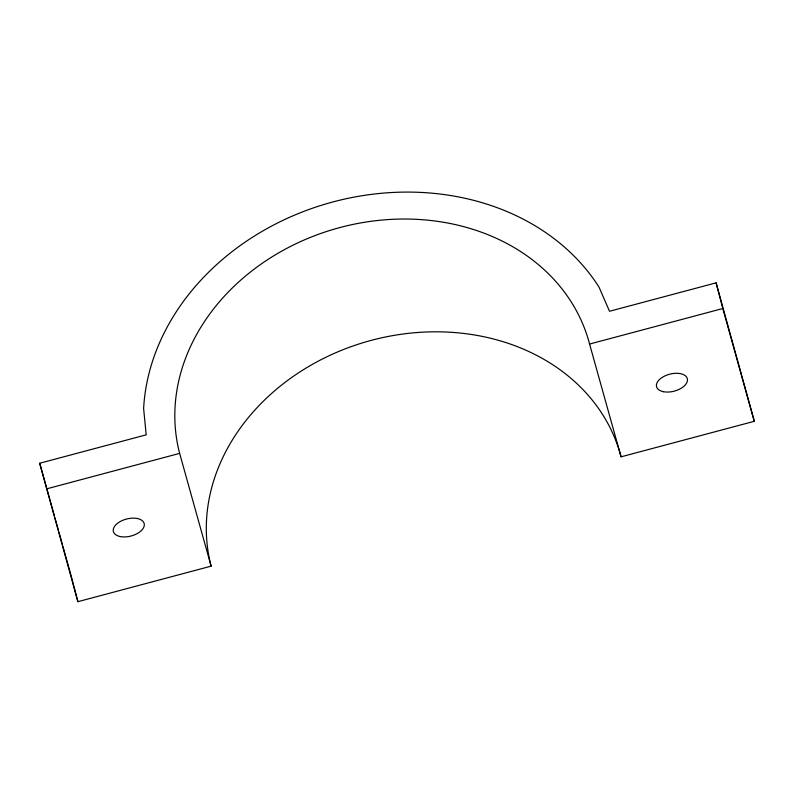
<?xml version="1.0" encoding="UTF-8"?>
<svg xmlns="http://www.w3.org/2000/svg" width="794" height="794" viewBox="0 0 794 794"><rect width="100%" height="100%" fill="white"/><g stroke="black" fill="none" stroke-linecap="round" stroke-linejoin="round"><path stroke-width="1.19" d="M39.7 463.239L146.205 434.834L143.615 408.493A243.966 203.433 -15.6 0 1 333.192 201.875A243.966 203.433 -15.6 0 1 598.984 287.051L609.524 311.268L716.109 282.843L754.3 421.296L621.067 456.828A212.137 176.903 -15.6 0 0 371.384 340.328A212.137 176.903 -15.6 0 0 211.125 566.152L77.891 601.683L39.7 463.239L54.28 515.475M46.409 488.915L179.643 453.384A212.137 176.903 -15.6 0 1 339.892 227.55A212.137 176.903 -15.6 0 1 589.585 344.05L722.808 308.519L754.3 421.296M589.585 344.05L621.067 456.828M179.643 453.384L211.125 566.152M54.945 517.847L58.26 529.717M58.925 532.089L62.24 543.959M62.905 546.332L71.192 576.017M716.109 282.843L722.808 308.519M71.49 577.178L77.891 601.683M663.417 391.7A15.91 8.784 -14.6 0 0 687.465 380.415A15.91 8.784 -14.6 0 0 664.935 375.899A15.91 8.784 -14.6 0 0 663.417 391.7M120.241 536.565A15.91 8.784 -14.6 0 0 144.3 525.281A15.91 8.784 -14.6 0 0 121.76 520.755A15.91 8.784 -14.6 0 0 120.241 536.565"/></g></svg>
